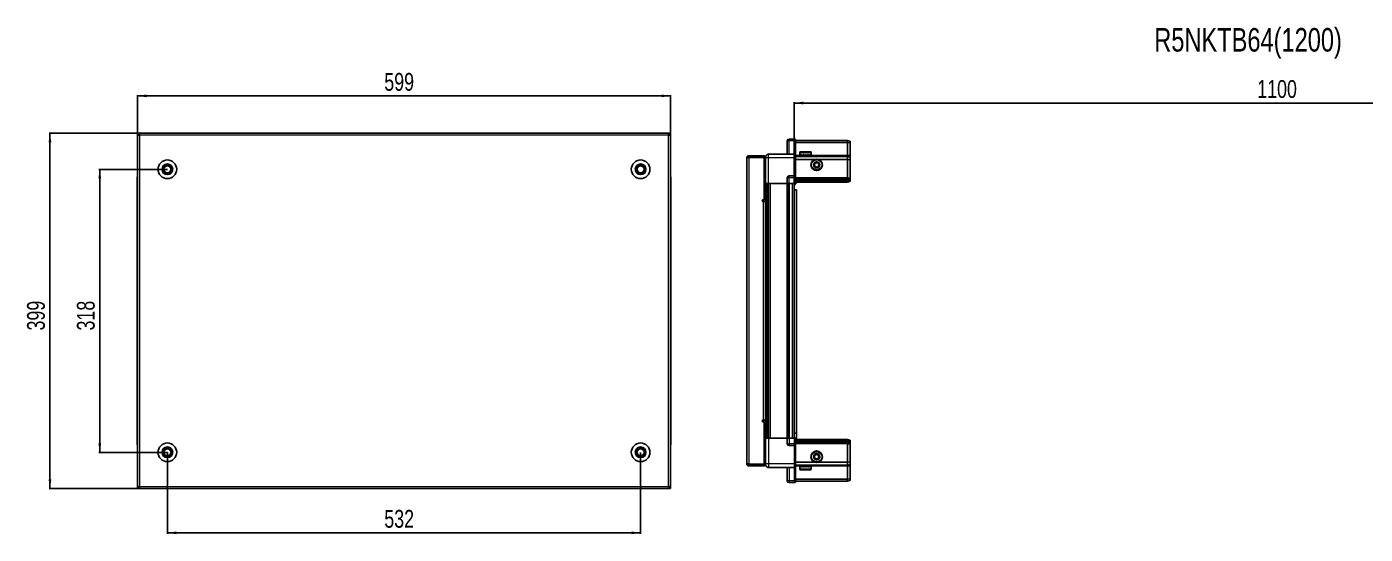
# Model space of a CAD drawing. Header units: millimetres. Extents: x 899 to 3689, y -16 to 1813.
# Drawn here: x 899 to 2404, y 1243 to 1813 of the extents above; entities that cross this region are included whole.
import ezdxf

# ---------------------------------------------------------------- set-up
doc = ezdxf.new("R2010")
doc.units = ezdxf.units.MM
doc.layers.add('FORMAT', color=7, linetype='Continuous')
doc.styles.add('SLDTEXTSTYLE0', font='TXT', dxfattribs={"width": 0.75})
doc.dimstyles.new('SLDDIMSTYLE0', dxfattribs={"dimtxt": 20, "dimasz": 10, "dimexe": 0, "dimexo": 0.0625, "dimgap": 5, "dimtad": 2, "dimdec": 1, "dimrnd": 1e-09, "dimzin": 12, "dimdsep": 46, "dimtxsty": 'SLDTEXTSTYLE0', "dimsah": 1, "dimcen": 0.09, "dimadec": 0, "dimazin": 3, "dimtfac": 1, "dimtofl": 0, "dimtmove": 0, "dimatfit": 3, "dimfxl": 0, "dimfrac": 2, "dimtolj": 1, "dimtzin": 12, "dimarcsym": 0})

# ---------------------------------------------------------------- blocks, each defined once
blk = doc.blocks.new('_D')
at = {"layer": 'FORMAT'}
for p, q in [((1024, 1693.4), (924.5, 1693.4)), ((925.5, 1294.4), (925.5, 1693.4)), ((1024, 1294.4), (924.5, 1294.4))]:
    blk.add_line(p, q, dxfattribs=at)
for points in [[(925.5, 1693.4), (923.9, 1683.4), (927, 1683.4)], [(925.5, 1294.4), (927, 1304.4), (923.9, 1304.4)]]:
    blk.add_solid(points, dxfattribs=at)
at = {"layer": 'FORMAT', "insert": (899.7, 1471.8), "char_height": 20, "attachment_point": 1, "rotation": 90, "style": 'SLDTEXTSTYLE0'}
blk.add_mtext('399', dxfattribs=at)
blk = doc.blocks.new('_D_1')
at = {"layer": 'FORMAT'}
for p, q in [((1024, 1693.4), (1024, 1736.4)), ((1623, 1735.4), (1024, 1735.4)), ((1623, 1693.4), (1623, 1736.4))]:
    blk.add_line(p, q, dxfattribs=at)
for points in [[(1024, 1735.4), (1034, 1733.9), (1034, 1737)], [(1623, 1735.4), (1613, 1737), (1613, 1733.9)]]:
    blk.add_solid(points, dxfattribs=at)
at = {"layer": 'FORMAT', "insert": (1301.3, 1761.2), "char_height": 20, "attachment_point": 1, "style": 'SLDTEXTSTYLE0'}
blk.add_mtext('599', dxfattribs=at)
blk = doc.blocks.new('_D_2')
at = {"layer": 'FORMAT'}
for p, q in [((1057.5, 1334.9), (1057.5, 1243.4)), ((1589.5, 1334.9), (1589.5, 1243.4)), ((1057.5, 1244.4), (1589.5, 1244.4))]:
    blk.add_line(p, q, dxfattribs=at)
for points in [[(1057.5, 1244.4), (1067.5, 1242.9), (1067.5, 1246)], [(1589.5, 1244.4), (1579.5, 1246), (1579.5, 1242.9)]]:
    blk.add_solid(points, dxfattribs=at)
at = {"layer": 'FORMAT', "insert": (1301.3, 1270.2), "char_height": 20, "attachment_point": 1, "style": 'SLDTEXTSTYLE0'}
blk.add_mtext('532', dxfattribs=at)
blk = doc.blocks.new('_D_3')
at = {"layer": 'FORMAT'}
for p, q in [((1057.5, 1652.9), (980.5, 1652.9)), ((981.5, 1652.9), (981.5, 1334.9)), ((1057.5, 1334.9), (980.5, 1334.9))]:
    blk.add_line(p, q, dxfattribs=at)
for points in [[(981.5, 1652.9), (979.9, 1642.9), (983, 1642.9)], [(981.5, 1334.9), (983, 1344.9), (979.9, 1344.9)]]:
    blk.add_solid(points, dxfattribs=at)
at = {"layer": 'FORMAT', "insert": (955.7, 1471.8), "char_height": 20, "attachment_point": 1, "rotation": 90, "style": 'SLDTEXTSTYLE0'}
blk.add_mtext('318', dxfattribs=at)
blk = doc.blocks.new('_D_4')
at = {"layer": 'FORMAT'}
for p, q in [((1762.2, 1636.9), (1762.2, 1728.4)), ((1762.2, 1727.4), (2862.2, 1727.4)), ((2862.2, 1636.9), (2862.2, 1728.4))]:
    blk.add_line(p, q, dxfattribs=at)
for points in [[(1762.2, 1727.4), (1772.2, 1725.9), (1772.2, 1729)], [(2862.2, 1727.4), (2852.2, 1729), (2852.2, 1725.9)]]:
    blk.add_solid(points, dxfattribs=at)
at = {"layer": 'FORMAT', "insert": (2282.6, 1753.2), "char_height": 20, "attachment_point": 1, "style": 'SLDTEXTSTYLE0'}
blk.add_mtext('1100', dxfattribs=at)

msp = doc.modelspace()

# ---------------------------------------------------------------- linework, layer by layer
at = {"color": 7, "linetype": 'Continuous', "lineweight": 25}
for p, q in [((1023.97, 1691.93), (1023.97, 1693.43)), ((1026.07, 1693.43), (1023.97, 1693.43)), ((1023.97, 1691.93), (1026.07, 1691.93)), ((1023.97, 1691.93), (1023.97, 1691.33)), ((1023.97, 1691.33), (1023.97, 1296.53)), ((1023.97, 1691.33), (1026.07, 1691.33)), ((1026.07, 1693.43), (1026.07, 1691.33)), ((1620.87, 1693.43), (1026.07, 1693.43)), ((1620.87, 1691.33), (1620.87, 1693.43)), ((1622.97, 1693.43), (1620.87, 1693.43)), ((1620.87, 1691.93), (1622.97, 1691.93)), ((1620.87, 1691.33), (1622.97, 1691.33)), ((1622.97, 1691.93), (1622.97, 1693.43)), ((1622.97, 1691.33), (1622.97, 1691.93)), ((1622.97, 1296.53), (1622.97, 1691.33)), ((1762.35, 1686.93), (1756.35, 1686.93)), ((1762.35, 1686.93), (1762.68, 1686.93)), ((1762.35, 1686.93), (1762.35, 1684.93)), ((1763.55, 1686.43), (1762.68, 1686.93)), ((1763.55, 1684.93), (1763.55, 1686.43)), ((1821.85, 1685.43), (1763.55, 1685.43)), ((1821.85, 1685.43), (1821.85, 1682.93)), ((1824.85, 1684.63), (1821.85, 1685.43)), ((1754.35, 1684.93), (1754.35, 1669.93)), ((1762.35, 1670.13), (1762.35, 1684.93)), ((1762.35, 1670.13), (1762.35, 1684.93)), ((1763.55, 1684.93), (1763.55, 1670.13)), ((1821.85, 1682.93), (1763.55, 1682.93)), ((1768.35, 1671.83), (1768.35, 1669.43)), ((1769.15, 1672.63), (1776.32, 1672.63)), ((1776.32, 1672.63), (1780.55, 1672.63)), ((1781.35, 1669.43), (1781.35, 1671.83)), ((1821.85, 1682.93), (1821.85, 1668.43)), ((1824.85, 1682.78), (1821.85, 1682.93)), ((1824.85, 1682.78), (1824.85, 1684.63)), ((1824.85, 1668.43), (1824.85, 1682.78)), ((1710.35, 1666.08), (1708.85, 1666.08)), ((1708.85, 1665.58), (1708.85, 1666.08)), ((1708.85, 1322.28), (1708.85, 1665.58)), ((1710.95, 1666.68), (1710.95, 1668.18)), ((1710.95, 1668.18), (1711.85, 1668.18)), ((1710.95, 1666.68), (1711.85, 1666.68)), ((1710.95, 1666.18), (1728.35, 1666.18)), ((1711.85, 1666.68), (1711.85, 1668.18)), ((1711.85, 1668.18), (1728.35, 1668.18)), ((1711.85, 1666.68), (1728.35, 1666.68)), ((1728.35, 1666.68), (1728.35, 1668.18)), ((1729.85, 1666.18), (1728.35, 1666.18)), ((1728.35, 1666.18), (1728.35, 1618.68)), ((1729.85, 1665.93), (1729.85, 1636.93)), ((1762.35, 1669.93), (1733.35, 1669.93)), ((1762.35, 1669.93), (1762.35, 1670.13)), ((1762.35, 1669.93), (1763.55, 1669.93)), ((1762.35, 1665.93), (1762.35, 1669.93)), ((1762.35, 1645.63), (1762.35, 1665.93)), ((1763.55, 1670.13), (1763.55, 1669.93)), ((1763.55, 1669.93), (1763.55, 1665.93)), ((1821.85, 1667.43), (1763.55, 1667.43)), ((1763.55, 1665.93), (1763.55, 1645.63)), ((1784.85, 1663.93), (1763.55, 1663.93)), ((1768.35, 1669.43), (1768.35, 1668.93)), ((1768.35, 1668.93), (1768.48, 1668.93)), ((1768.67, 1669.43), (1768.48, 1669.43)), ((1768.48, 1669.43), (1768.48, 1668.93)), ((1768.48, 1668.93), (1768.67, 1668.93)), ((1768.67, 1669.43), (1768.67, 1668.93)), ((1768.67, 1668.93), (1769.2, 1668.93)), ((1769.6, 1669.43), (1769.2, 1669.43)), ((1769.2, 1669.43), (1769.2, 1668.93)), ((1769.2, 1668.93), (1769.6, 1668.93)), ((1769.6, 1669.43), (1769.6, 1668.93)), ((1769.6, 1668.93), (1770.47, 1668.93)), ((1770.45, 1668.93), (1770.45, 1668.83)), ((1770.45, 1668.83), (1779.25, 1668.83)), ((1771.04, 1669.43), (1770.47, 1669.43)), ((1770.47, 1669.43), (1770.47, 1668.93)), ((1770.47, 1668.93), (1771.04, 1668.93)), ((1770.85, 1668.43), (1771.54, 1667.95)), ((1770.85, 1668.43), (1775.88, 1668.43)), ((1771.54, 1667.95), (1770.85, 1667.47)), ((1770.85, 1667.47), (1770.85, 1667.43)), ((1770.85, 1667.47), (1775.88, 1667.47)), ((1771.04, 1669.43), (1771.04, 1668.93)), ((1771.04, 1668.93), (1772.17, 1668.93)), ((1771.54, 1667.95), (1775.7, 1667.95)), ((1772.86, 1669.43), (1772.17, 1669.43)), ((1772.17, 1669.43), (1772.17, 1668.93)), ((1772.17, 1668.93), (1772.86, 1668.93)), ((1772.86, 1669.43), (1772.86, 1668.93)), ((1772.86, 1668.93), (1774.13, 1668.93)), ((1774.87, 1669.43), (1774.13, 1669.43)), ((1774.13, 1669.43), (1774.13, 1668.93)), ((1774.13, 1668.93), (1774.36, 1668.93)), ((1774.36, 1669.43), (1774.36, 1668.93)), ((1774.86, 1669.43), (1774.86, 1668.93)), ((1774.86, 1668.93), (1774.87, 1668.93)), ((1774.87, 1669.43), (1774.87, 1668.93)), ((1774.87, 1668.93), (1776.16, 1668.93)), ((1775.7, 1667.95), (1778.16, 1667.95)), ((1775.88, 1668.43), (1778.85, 1668.43)), ((1775.88, 1667.47), (1778.85, 1667.47)), ((1776.88, 1669.43), (1776.16, 1669.43)), ((1776.16, 1669.43), (1776.16, 1668.93)), ((1776.22, 1669.43), (1776.22, 1668.93)), ((1776.22, 1668.93), (1776.88, 1668.93)), ((1776.88, 1669.43), (1776.88, 1668.93)), ((1776.88, 1668.93), (1778.07, 1668.93)), ((1778.69, 1669.43), (1778.07, 1669.43)), ((1778.07, 1669.43), (1778.07, 1668.93)), ((1778.07, 1668.93), (1778.69, 1668.93)), ((1778.16, 1667.95), (1778.85, 1668.43)), ((1778.85, 1667.47), (1778.16, 1667.95)), ((1778.69, 1669.43), (1778.69, 1668.93)), ((1778.69, 1668.93), (1779.65, 1668.93)), ((1778.85, 1667.43), (1778.85, 1667.47)), ((1779.25, 1668.83), (1779.25, 1668.93)), ((1780.12, 1669.43), (1779.65, 1669.43)), ((1779.65, 1669.43), (1779.65, 1668.93)), ((1779.65, 1668.93), (1780.12, 1668.93)), ((1780.12, 1669.43), (1780.12, 1668.93)), ((1780.12, 1668.93), (1780.77, 1668.93)), ((1781.04, 1669.43), (1780.77, 1669.43)), ((1780.77, 1669.43), (1780.77, 1668.93)), ((1780.77, 1668.93), (1781.04, 1668.93)), ((1781.04, 1669.43), (1781.04, 1668.93)), ((1781.04, 1668.93), (1781.31, 1668.93)), ((1781.35, 1669.43), (1781.31, 1669.43)), ((1781.31, 1669.43), (1781.31, 1668.93)), ((1781.31, 1668.93), (1781.35, 1668.93)), ((1781.35, 1669.43), (1781.35, 1668.93)), ((1821.85, 1663.93), (1789.85, 1663.93)), ((1821.85, 1668.43), (1821.85, 1667.43)), ((1821.85, 1667.43), (1821.85, 1663.93)), ((1824.85, 1666.63), (1821.85, 1667.43)), ((1821.85, 1663.93), (1821.85, 1643.43)), ((1821.85, 1663.93), (1824.85, 1663.6)), ((1824.85, 1666.63), (1824.85, 1668.43)), ((1824.85, 1663.6), (1824.85, 1666.63)), ((1824.85, 1643.43), (1824.85, 1663.6)), ((1023.47, 1643.43), (1023.47, 1636.93)), ((1023.47, 1636.93), (1023.47, 1643.43)), ((1622.97, 1644.76), (1622.97, 1644.76)), ((1623.47, 1643.43), (1623.47, 1636.93)), ((1623.47, 1636.93), (1623.47, 1643.43)), ((1754.35, 1643.43), (1754.35, 1636.93)), ((1762.35, 1645.43), (1756.35, 1645.43)), ((1762.35, 1645.43), (1762.35, 1645.63)), ((1762.35, 1645.43), (1762.35, 1643.43)), ((1762.35, 1645.43), (1763.55, 1645.43)), ((1762.35, 1636.93), (1762.35, 1643.43)), ((1762.35, 1636.93), (1762.35, 1643.43)), ((1762.68, 1636.93), (1762.68, 1643.43)), ((1763.55, 1645.63), (1763.55, 1645.43)), ((1763.55, 1644.76), (1763.55, 1645.43)), ((1763.55, 1644.76), (1763.55, 1636.93)), ((1821.85, 1642.43), (1763.55, 1642.43)), ((1821.85, 1641.43), (1763.55, 1641.43)), ((1821.85, 1643.43), (1821.85, 1642.43)), ((1821.85, 1642.43), (1821.85, 1641.43)), ((1821.85, 1642.43), (1824.85, 1641.63)), ((1821.85, 1641.43), (1821.85, 1639.93)), ((1821.85, 1641.43), (1824.85, 1640.89)), ((1821.85, 1639.93), (1824.85, 1640.39)), ((1824.85, 1641.63), (1824.85, 1643.43)), ((1824.85, 1640.89), (1824.85, 1641.63)), ((1824.85, 1640.39), (1824.85, 1640.89)), ((1824.85, 1639.24), (1824.85, 1640.39)), ((1023.47, 1636.93), (1023.47, 1636.93)), ((1023.97, 1636.93), (1023.47, 1636.93)), ((1023.62, 1636.93), (1023.62, 1350.93)), ((1622.97, 1636.93), (1623.47, 1636.93)), ((1623.32, 1350.93), (1623.32, 1636.93)), ((1623.47, 1636.93), (1623.47, 1636.93)), ((1623.47, 1636.93), (1623.47, 1636.93)), ((1728.35, 1639.68), (1729.85, 1639.68)), ((1729.85, 1636.93), (1728.35, 1636.93)), ((1730.5, 1350.93), (1730.5, 1636.93)), ((1732.29, 1636.93), (1732.29, 1350.93)), ((1732.33, 1636.93), (1732.33, 1350.93)), ((1754.35, 1636.93), (1733.35, 1636.93)), ((1754.35, 1636.93), (1756.35, 1636.93)), ((1755, 1350.93), (1755, 1636.93)), ((1762.35, 1636.93), (1756.35, 1636.93)), ((1762.2, 1350.93), (1762.2, 1636.93)), ((1762.2, 1629.93), (1764.7, 1629.93)), ((1762.35, 1636.93), (1762.68, 1636.93)), ((1762.35, 1636.93), (1762.35, 1636.93)), ((1763.55, 1636.93), (1762.68, 1636.93)), ((1762.68, 1636.93), (1762.68, 1636.93)), ((1821.85, 1639.93), (1763.55, 1639.93)), ((1821.85, 1638.43), (1763.55, 1638.43)), ((1764.7, 1629.93), (1764.7, 1356.43)), ((1821.85, 1639.93), (1821.85, 1638.43)), ((1821.85, 1638.43), (1824.85, 1639.24)), ((1728.35, 1618.68), (1727, 1618.68)), ((1727, 1616.68), (1727.75, 1616.68)), ((1727.75, 1616.68), (1729.85, 1616.68)), ((1729.85, 1616.68), (1729.85, 1371.18)), ((1727.75, 1371.18), (1727, 1371.18)), ((1729.85, 1371.18), (1727.75, 1371.18)), ((1727, 1369.18), (1728.35, 1369.18)), ((1728.35, 1369.18), (1728.35, 1321.68)), ((1764.7, 1356.43), (1762.2, 1356.43)), ((1764.7, 1356.43), (1764.7, 1349.43)), ((1023.47, 1350.93), (1023.47, 1350.93)), ((1023.47, 1344.43), (1023.47, 1350.93)), ((1023.47, 1350.93), (1023.47, 1350.93)), ((1023.47, 1350.93), (1023.47, 1344.43)), ((1023.97, 1350.93), (1023.47, 1350.93)), ((1023.97, 1343.11), (1023.97, 1343.11)), ((1622.97, 1350.93), (1623.47, 1350.93)), ((1623.47, 1350.93), (1623.47, 1350.93)), ((1623.47, 1344.43), (1623.47, 1350.93)), ((1623.47, 1350.93), (1623.47, 1344.43)), ((1729.85, 1350.93), (1728.35, 1350.93)), ((1729.85, 1348.18), (1728.35, 1348.18)), ((1729.85, 1321.93), (1729.85, 1350.93)), ((1754.35, 1350.93), (1733.35, 1350.93)), ((1754.35, 1344.43), (1754.35, 1350.93)), ((1754.35, 1350.93), (1756.35, 1350.93)), ((1762.35, 1350.93), (1756.35, 1350.93)), ((1762.35, 1342.43), (1756.35, 1342.43)), ((1762.35, 1344.43), (1762.35, 1350.93)), ((1762.35, 1350.93), (1762.68, 1350.93)), ((1762.35, 1344.43), (1762.35, 1342.43)), ((1762.35, 1344.43), (1762.35, 1342.43)), ((1762.35, 1342.43), (1763.55, 1342.43)), ((1762.35, 1342.23), (1762.35, 1342.43)), ((1762.35, 1321.93), (1762.35, 1342.23)), ((1762.68, 1344.43), (1762.68, 1350.93)), ((1762.68, 1350.93), (1763.55, 1350.93)), ((1763.55, 1350.93), (1763.55, 1343.11)), ((1821.85, 1349.43), (1763.55, 1349.43)), ((1821.85, 1347.93), (1763.55, 1347.93)), ((1821.85, 1346.43), (1763.55, 1346.43)), ((1821.85, 1345.43), (1763.55, 1345.43)), ((1763.55, 1342.43), (1763.55, 1343.11)), ((1763.55, 1342.43), (1763.55, 1342.23)), ((1763.55, 1342.23), (1763.55, 1321.93)), ((1821.85, 1347.93), (1821.85, 1349.43)), ((1821.85, 1349.43), (1824.85, 1348.63)), ((1821.85, 1346.43), (1821.85, 1347.93)), ((1821.85, 1347.93), (1824.85, 1347.48)), ((1821.85, 1346.43), (1824.85, 1346.98)), ((1821.85, 1345.43), (1821.85, 1346.43)), ((1821.85, 1345.43), (1824.85, 1346.24)), ((1821.85, 1344.43), (1821.85, 1345.43)), ((1821.85, 1323.93), (1821.85, 1344.43)), ((1824.85, 1348.63), (1824.85, 1347.48)), ((1824.85, 1347.48), (1824.85, 1346.98)), ((1824.85, 1346.98), (1824.85, 1346.24)), ((1824.85, 1346.24), (1824.85, 1344.43)), ((1824.85, 1344.43), (1824.85, 1324.27)), ((1821.85, 1323.93), (1824.85, 1324.27)), ((1824.85, 1324.27), (1824.85, 1321.24)), ((1708.85, 1321.78), (1708.85, 1322.28)), ((1710.35, 1321.78), (1708.85, 1321.78)), ((1728.35, 1321.68), (1710.95, 1321.68)), ((1710.95, 1321.18), (1710.95, 1319.68)), ((1710.95, 1321.18), (1711.85, 1321.18)), ((1710.95, 1319.68), (1711.85, 1319.68)), ((1728.35, 1321.18), (1711.85, 1321.18)), ((1711.85, 1321.18), (1711.85, 1319.68)), ((1728.35, 1319.68), (1711.85, 1319.68)), ((1728.35, 1321.68), (1729.85, 1321.68)), ((1728.35, 1321.18), (1728.35, 1319.68)), ((1762.35, 1317.93), (1733.35, 1317.93)), ((1754.35, 1302.93), (1754.35, 1317.93)), ((1762.35, 1317.93), (1762.35, 1321.93)), ((1762.35, 1317.93), (1763.55, 1317.93)), ((1762.35, 1317.73), (1762.35, 1317.93)), ((1762.35, 1302.93), (1762.35, 1317.73)), ((1784.85, 1323.93), (1763.55, 1323.93)), ((1763.55, 1321.93), (1763.55, 1317.93)), ((1821.85, 1320.43), (1763.55, 1320.43)), ((1763.55, 1317.93), (1763.55, 1317.73)), ((1763.55, 1317.73), (1763.55, 1302.93)), ((1768.35, 1318.93), (1768.35, 1316.03)), ((1768.44, 1318.93), (1768.35, 1318.93)), ((1768.44, 1318.43), (1768.44, 1318.93)), ((1768.61, 1318.93), (1768.44, 1318.93)), ((1768.44, 1318.43), (1768.61, 1318.43)), ((1768.61, 1318.43), (1768.61, 1318.93)), ((1769.1, 1318.93), (1768.61, 1318.93)), ((1769.1, 1318.43), (1769.1, 1318.93)), ((1769.48, 1318.93), (1769.1, 1318.93)), ((1769.1, 1318.43), (1769.48, 1318.43)), ((1769.3, 1315.23), (1769.15, 1315.23)), ((1780.55, 1315.23), (1769.3, 1315.23)), ((1769.48, 1318.43), (1769.48, 1318.93)), ((1770.32, 1318.93), (1769.48, 1318.93)), ((1770.32, 1318.43), (1770.32, 1318.93)), ((1770.88, 1318.93), (1770.32, 1318.93)), ((1770.32, 1318.43), (1770.88, 1318.43)), ((1770.45, 1319.03), (1770.45, 1318.93)), ((1775.85, 1319.03), (1770.45, 1319.03)), ((1770.85, 1320.43), (1770.85, 1320.4)), ((1770.85, 1320.4), (1771.54, 1319.92)), ((1770.95, 1320.4), (1770.85, 1320.4)), ((1771.54, 1319.92), (1770.85, 1319.43)), ((1770.95, 1319.43), (1770.85, 1319.43)), ((1770.88, 1318.43), (1770.88, 1318.93)), ((1771.98, 1318.93), (1770.88, 1318.93)), ((1778.85, 1320.4), (1770.95, 1320.4)), ((1778.85, 1319.43), (1770.95, 1319.43)), ((1771.62, 1319.92), (1771.54, 1319.92)), ((1778.16, 1319.92), (1771.62, 1319.92)), ((1771.98, 1318.43), (1771.98, 1318.93)), ((1772.66, 1318.93), (1771.98, 1318.93)), ((1771.98, 1318.43), (1772.66, 1318.43)), ((1772.66, 1318.43), (1772.66, 1318.93)), ((1773.93, 1318.93), (1772.66, 1318.93)), ((1773.93, 1318.43), (1773.93, 1318.93)), ((1774.22, 1318.93), (1773.93, 1318.93)), ((1773.93, 1318.43), (1774.66, 1318.43)), ((1774.22, 1318.43), (1774.22, 1318.93)), ((1774.66, 1318.43), (1774.66, 1318.93)), ((1775.96, 1318.93), (1774.66, 1318.93)), ((1779.25, 1319.03), (1775.85, 1319.03)), ((1775.96, 1318.43), (1775.96, 1318.93)), ((1775.96, 1318.43), (1776.68, 1318.43)), ((1776.09, 1318.43), (1776.09, 1318.93)), ((1776.68, 1318.93), (1776.09, 1318.93)), ((1776.68, 1318.43), (1776.68, 1318.93)), ((1777.88, 1318.93), (1776.68, 1318.93)), ((1777.88, 1318.43), (1777.88, 1318.93)), ((1778.52, 1318.93), (1777.88, 1318.93)), ((1777.88, 1318.43), (1778.52, 1318.43)), ((1778.16, 1319.92), (1778.85, 1320.4)), ((1778.85, 1319.43), (1778.16, 1319.92)), ((1778.52, 1318.43), (1778.52, 1318.93)), ((1779.51, 1318.93), (1778.52, 1318.93)), ((1778.85, 1320.4), (1778.85, 1320.43)), ((1779.25, 1318.93), (1779.25, 1319.03)), ((1779.51, 1318.43), (1779.51, 1318.93)), ((1780, 1318.93), (1779.51, 1318.93)), ((1779.51, 1318.43), (1780, 1318.43)), ((1780, 1318.43), (1780, 1318.93)), ((1780.68, 1318.93), (1780, 1318.93)), ((1780.68, 1318.43), (1780.68, 1318.93)), ((1780.97, 1318.93), (1780.68, 1318.93)), ((1780.68, 1318.43), (1780.97, 1318.43)), ((1780.97, 1318.43), (1780.97, 1318.93)), ((1781.28, 1318.93), (1780.97, 1318.93)), ((1781.28, 1318.43), (1781.28, 1318.93)), ((1781.35, 1318.93), (1781.28, 1318.93)), ((1781.28, 1318.43), (1781.35, 1318.43)), ((1781.35, 1316.03), (1781.35, 1318.93)), ((1781.35, 1318.43), (1781.35, 1318.93)), ((1781.35, 1318.93), (1781.35, 1318.93)), ((1821.85, 1323.93), (1789.85, 1323.93)), ((1821.85, 1320.43), (1821.85, 1323.93)), ((1824.85, 1321.24), (1821.85, 1320.43)), ((1821.85, 1319.43), (1821.85, 1320.43)), ((1821.85, 1304.93), (1821.85, 1319.43)), ((1824.85, 1321.24), (1824.85, 1319.43)), ((1824.85, 1319.43), (1824.85, 1305.09)), ((1026.07, 1296.53), (1023.97, 1296.53)), ((1023.97, 1296.53), (1023.97, 1295.93)), ((1023.97, 1295.93), (1023.97, 1294.43)), ((1026.07, 1295.93), (1023.97, 1295.93)), ((1023.97, 1294.43), (1026.07, 1294.43)), ((1026.07, 1296.53), (1026.07, 1294.43)), ((1026.07, 1294.43), (1620.87, 1294.43)), ((1622.97, 1296.53), (1620.87, 1296.53)), ((1620.87, 1294.43), (1620.87, 1296.53)), ((1622.97, 1295.93), (1620.87, 1295.93)), ((1620.87, 1294.43), (1622.97, 1294.43)), ((1622.97, 1295.93), (1622.97, 1296.53)), ((1622.97, 1295.93), (1622.97, 1294.43)), ((1762.35, 1300.93), (1756.35, 1300.93)), ((1762.35, 1302.93), (1762.35, 1300.93)), ((1762.35, 1300.93), (1762.68, 1300.93)), ((1762.35, 1300.93), (1762.35, 1300.93)), ((1762.35, 1300.93), (1762.68, 1300.93)), ((1762.68, 1300.93), (1763.55, 1301.43)), ((1762.68, 1300.93), (1763.55, 1301.43)), ((1821.85, 1304.93), (1763.55, 1304.93)), ((1763.55, 1301.43), (1763.55, 1302.93)), ((1821.85, 1302.43), (1763.55, 1302.43)), ((1824.85, 1305.09), (1821.85, 1304.93)), ((1821.85, 1302.43), (1821.85, 1304.93)), ((1824.85, 1303.24), (1821.85, 1302.43)), ((1824.85, 1305.09), (1824.85, 1303.24))]:
    msp.add_line(p, q, dxfattribs=at)
at = {"color": 8, "linetype": 'Continuous', "lineweight": 18}
for p, q in [((1026.07, 1691.33), (1026.07, 1296.53)), ((1620.87, 1691.33), (1026.07, 1691.33)), ((1620.87, 1296.53), (1620.87, 1691.33)), ((1756.35, 1684.93), (1756.35, 1686.93)), ((1756.35, 1684.93), (1754.35, 1684.93)), ((1756.35, 1669.93), (1756.35, 1684.93)), ((1762.35, 1684.93), (1756.35, 1684.93)), ((1762.35, 1684.93), (1763.55, 1684.93)), ((1768.35, 1671.83), (1776.52, 1671.83)), ((1776.52, 1671.83), (1781.35, 1671.83)), ((1710.95, 1666.18), (1710.95, 1321.68)), ((1733.35, 1636.93), (1733.35, 1665.93)), ((1762.35, 1665.93), (1733.35, 1665.93)), ((1762.35, 1670.13), (1763.55, 1670.13)), ((1762.35, 1665.93), (1763.55, 1665.93)), ((1770.85, 1668.43), (1763.55, 1668.43)), ((1821.85, 1668.43), (1778.85, 1668.43)), ((1824.85, 1668.43), (1821.85, 1668.43)), ((1023.97, 1643.43), (1023.47, 1643.43)), ((1622.97, 1643.43), (1623.47, 1643.43)), ((1754.35, 1643.43), (1756.35, 1643.43)), ((1756.35, 1643.43), (1756.35, 1645.43)), ((1756.35, 1636.93), (1756.35, 1643.43)), ((1762.35, 1643.43), (1756.35, 1643.43)), ((1762.35, 1645.63), (1763.55, 1645.63)), ((1762.35, 1643.43), (1762.68, 1643.43)), ((1821.85, 1643.43), (1763.55, 1643.43)), ((1821.85, 1643.43), (1824.85, 1643.43)), ((1729.85, 1616.68), (1729.85, 1636.93)), ((1731.08, 1636.93), (1731.08, 1350.93)), ((1733.53, 1350.93), (1733.53, 1636.93)), ((1734.95, 1636.93), (1734.95, 1350.93)), ((1754.35, 1350.93), (1754.35, 1636.93)), ((1757, 1350.93), (1757, 1636.93)), ((1760.2, 1350.93), (1760.2, 1636.93)), ((1762.35, 1636.93), (1762.68, 1636.93)), ((1727.75, 1371.18), (1727.75, 1616.68)), ((1729.85, 1350.93), (1729.85, 1371.18)), ((1023.97, 1344.43), (1023.47, 1344.43)), ((1622.97, 1344.43), (1623.47, 1344.43)), ((1733.35, 1350.93), (1733.35, 1321.93)), ((1754.35, 1344.43), (1756.35, 1344.43)), ((1756.35, 1350.93), (1756.35, 1344.43)), ((1756.35, 1344.43), (1756.35, 1342.43)), ((1762.35, 1344.43), (1756.35, 1344.43)), ((1762.35, 1344.43), (1762.68, 1344.43)), ((1763.55, 1342.23), (1762.35, 1342.23)), ((1821.85, 1344.43), (1763.55, 1344.43)), ((1821.85, 1344.43), (1824.85, 1344.43)), ((1762.35, 1321.93), (1733.35, 1321.93)), ((1756.35, 1317.93), (1756.35, 1302.93)), ((1762.35, 1321.93), (1763.55, 1321.93)), ((1763.55, 1317.73), (1762.35, 1317.73)), ((1770.85, 1319.43), (1763.55, 1319.43)), ((1768.52, 1316.03), (1768.35, 1316.03)), ((1781.35, 1316.03), (1768.52, 1316.03)), ((1821.85, 1319.43), (1778.85, 1319.43)), ((1824.85, 1319.43), (1821.85, 1319.43)), ((1026.07, 1296.53), (1620.87, 1296.53)), ((1756.35, 1302.93), (1754.35, 1302.93)), ((1756.35, 1302.93), (1756.35, 1300.93)), ((1762.35, 1302.93), (1756.35, 1302.93)), ((1762.35, 1302.93), (1763.55, 1302.93))]:
    msp.add_line(p, q, dxfattribs=at)
at = {"color": 7, "linetype": 'Continuous', "lineweight": 25}
for centre, radius in [((1057.47, 1652.93), 10.5), ((1057.47, 1652.93), 6), ((1057.47, 1652.93), 3.9), ((1589.47, 1652.93), 10.5), ((1589.47, 1652.93), 6), ((1589.47, 1652.93), 3.9), ((1787.35, 1657.93), 6.5), ((1787.35, 1657.93), 3.46), ((1057.47, 1334.93), 10.5), ((1057.47, 1334.93), 6), ((1589.47, 1334.93), 10.5), ((1589.47, 1334.93), 6), ((1057.47, 1334.93), 3.9), ((1589.47, 1334.93), 3.9), ((1787.35, 1329.93), 6.5), ((1787.35, 1329.93), 3.46)]:
    msp.add_circle(centre, radius, dxfattribs=at)
at = {"color": 8, "linetype": 'Continuous', "lineweight": 18}
for centre in [(1787.35, 1657.93), (1787.35, 1329.93)]:
    msp.add_circle(centre, 5.7, dxfattribs=at)
at = {"color": 7, "linetype": 'Continuous', "lineweight": 25}
for centre, radius, start, end in [((1756.35, 1684.93), 2, 90, 180), ((1769.15, 1671.83), 0.8, 90, 180), ((1780.55, 1671.83), 0.8, 0, 90), ((1057.47, 1652.93), 4.62, 120, 180), ((1057.47, 1652.93), 4.62, 60, 120), ((1057.47, 1652.93), 4.62, 360, 60), ((1589.47, 1652.93), 4.62, 120, 180), ((1589.47, 1652.93), 4.62, 60, 120), ((1589.47, 1652.93), 4.62, 0, 60), ((1710.85, 1665.68), 0.5, 90, 117.7907), ((1728.25, 1666.08), 0.6, 9.59407, 90), ((1728.25, 1666.08), 2.1, 32.2369, 87.2706), ((1770.45, 1668.43), 0.4, 0, 90), ((1779.25, 1668.43), 0.4, 90, 180), ((1787.35, 1657.93), 2.5, 161.00659, 221.00659), ((1787.35, 1657.93), 2.5, 101.00659, 161.00659), ((1787.35, 1657.93), 2.5, 221.00659, 281.00659), ((1787.35, 1657.93), 2.5, 41.00659, 101.00659), ((1787.35, 1657.93), 2.5, 281.00659, 341.00659), ((1787.35, 1657.93), 2.5, 341.00659, 41.00659), ((1025.47, 1643.43), 2, 138.57492, 180), ((1025.47, 1643.43), 2, 138.59038, 180), ((1057.47, 1652.93), 4.62, 180, 240), ((1057.47, 1652.93), 4.62, 240, 300), ((1057.47, 1652.93), 4.62, 300, 360), ((1589.47, 1652.93), 4.62, 180, 240), ((1589.47, 1652.93), 4.62, 240, 300), ((1589.47, 1652.93), 4.62, 300, 0), ((1621.47, 1643.43), 2, 33.94202, 41.40962), ((1621.47, 1643.43), 2, 0, 41.40962), ((1621.47, 1643.43), 2, 360, 18.58003), ((1756.35, 1643.43), 2, 90, 180), ((1759.7, 1639.58), 5, 300, 346.70293), ((1727, 1617.68), 1, 90, 270), ((1727, 1370.18), 1, 90, 270), ((1025.47, 1344.43), 2, 180, 221.39416), ((1057.47, 1334.93), 4.62, 60, 120), ((1589.47, 1334.93), 4.62, 60, 120), ((1621.47, 1344.43), 2, 318.57492, 360), ((1621.47, 1344.43), 2, 318.59038, 0), ((1756.35, 1344.43), 2, 180, 270), ((1057.47, 1334.93), 4.62, 120, 180), ((1057.47, 1334.93), 4.62, 180, 240), ((1057.47, 1334.93), 4.62, 240, 300), ((1057.47, 1334.93), 4.62, 360, 60), ((1057.47, 1334.93), 4.62, 300, 360), ((1589.47, 1334.93), 4.62, 120, 180), ((1589.47, 1334.93), 4.62, 180, 240), ((1589.47, 1334.93), 4.62, 240, 300), ((1589.47, 1334.93), 4.62, 360, 60), ((1589.47, 1334.93), 4.62, 300, 360), ((1787.35, 1329.93), 2.5, 127.98423, 187.98423), ((1787.35, 1329.93), 2.5, 187.98423, 247.98423), ((1787.35, 1329.93), 2.5, 67.98423, 127.98423), ((1787.35, 1329.93), 2.5, 247.98423, 307.98423), ((1787.35, 1329.93), 2.5, 7.98423, 67.98423), ((1787.35, 1329.93), 2.5, 307.98423, 7.98423), ((1710.85, 1322.18), 0.5, 243.58436, 270), ((1728.25, 1321.78), 0.6, 270, 350.40593), ((1728.25, 1321.78), 2.1, 272.7294, 327.8305), ((1769.15, 1316.03), 0.8, 180, 270), ((1770.45, 1319.43), 0.4, 270, 360), ((1779.25, 1319.43), 0.4, 180, 270), ((1780.55, 1316.03), 0.8, 270, 360), ((1756.35, 1302.93), 2, 180, 270)]:
    msp.add_arc(centre, radius, start, end, dxfattribs=at)
for centre, start_param, end_param in [((1766.15, 1643.43), 2.4188584, 3.1415927), ((1766.15, 1344.43), 3.1415927, 3.8643269)]:
    msp.add_ellipse(centre, major_axis=(3.46, 0), ratio=0.5773503, start_param=start_param, end_param=end_param, dxfattribs=at)
for points, knots in [([(1052.85, 1652.93), (1053.18, 1653.51), (1053.75, 1654.49), (1054.57, 1655.91), (1054.98, 1656.62), (1055.16, 1656.93)], [0, 0, 0, 0, 0.4391308, 0.7513783, 1, 1, 1, 1]), ([(1055.16, 1656.93), (1055.36, 1656.93), (1056.07, 1656.93), (1057.37, 1656.93), (1058.76, 1656.93), (1059.51, 1656.93), (1059.78, 1656.93)], [0, 0, 0, 0, 0.1393293, 0.4852696, 0.8163565, 1, 1, 1, 1]), ([(1059.78, 1656.93), (1060.11, 1656.36), (1060.68, 1655.38), (1061.5, 1653.96), (1061.91, 1653.25), (1062.09, 1652.93)], [0, 0, 0, 0, 0.4391308, 0.7513783, 1, 1, 1, 1]), ([(1584.85, 1652.93), (1585.18, 1653.51), (1585.75, 1654.49), (1586.57, 1655.91), (1586.98, 1656.62), (1587.16, 1656.93)], [0, 0, 0, 0, 0.4391308, 0.7513783, 1, 1, 1, 1]), ([(1587.16, 1656.93), (1587.36, 1656.93), (1588.07, 1656.93), (1589.37, 1656.93), (1590.76, 1656.93), (1591.51, 1656.93), (1591.78, 1656.93)], [0, 0, 0, 0, 0.1393293, 0.4852696, 0.8163565, 1, 1, 1, 1]), ([(1591.78, 1656.93), (1592.11, 1656.36), (1592.68, 1655.38), (1593.5, 1653.96), (1593.91, 1653.25), (1594.09, 1652.93)], [0, 0, 0, 0, 0.4391308, 0.7513783, 1, 1, 1, 1]), ([(1710.95, 1668.18), (1710.69, 1668.16), (1710.2, 1668.11), (1709.56, 1667.71), (1709.09, 1667.15), (1708.87, 1666.57), (1708.86, 1666.21), (1708.85, 1666.08)], [0, 0, 0, 0, 0.2302553, 0.4485219, 0.6667858, 0.8850496, 1, 1, 1, 1]), ([(1708.85, 1665.58), (1708.87, 1665.63), (1708.93, 1665.72), (1709.32, 1665.85), (1709.88, 1665.98), (1710.46, 1666.09), (1710.82, 1666.16), (1710.95, 1666.18)], [0, 0, 0, 0, 0.2302553, 0.4485219, 0.6667858, 0.8850496, 1, 1, 1, 1]), ([(1733.35, 1669.93), (1732.91, 1669.89), (1732.23, 1669.82), (1731.42, 1669.38), (1730.86, 1668.93), (1730.4, 1668.37), (1729.97, 1667.55), (1729.89, 1666.87), (1729.85, 1666.43)], [0, 0, 0, 0, 0.2394568, 0.3683607, 0.5, 0.6316393, 0.7605432, 1, 1, 1, 1]), ([(1729.85, 1666.43), (1729.85, 1666.43), (1729.85, 1666.41), (1729.85, 1666.3), (1729.85, 1666.13), (1729.85, 1666), (1729.85, 1665.93)], [0, 0, 0, 0, 0.2493943, 0.5003335, 0.7501667, 1, 1, 1, 1]), ([(1784.51, 1657.38), (1784.68, 1657.87), (1785, 1658.78), (1785.31, 1659.69), (1785.45, 1660.11)], [0, 0, 0, 0, 0.5346859, 1, 1, 1, 1]), ([(1786.41, 1655.2), (1786.18, 1655.46), (1785.64, 1656.09), (1784.99, 1656.84), (1784.6, 1657.29), (1784.51, 1657.38)], [0, 0, 0, 0, 0.3629006, 0.8668753, 1, 1, 1, 1]), ([(1785.45, 1660.11), (1785.96, 1660.21), (1786.91, 1660.4), (1787.85, 1660.58), (1788.29, 1660.66)], [0, 0, 0, 0, 0.53468586, 1, 1, 1, 1]), ([(1789.24, 1655.76), (1788.74, 1655.66), (1787.79, 1655.47), (1786.85, 1655.29), (1786.41, 1655.2)], [0, 0, 0, 0, 0.5346859, 1, 1, 1, 1]), ([(1788.29, 1660.66), (1788.37, 1660.57), (1788.76, 1660.12), (1789.42, 1659.37), (1789.96, 1658.75), (1790.18, 1658.49)], [0, 0, 0, 0, 0.1331247, 0.6370994, 1, 1, 1, 1]), ([(1790.18, 1658.49), (1790.01, 1658), (1789.7, 1657.09), (1789.39, 1656.18), (1789.24, 1655.76)], [0, 0, 0, 0, 0.5346859, 1, 1, 1, 1]), ([(1055.16, 1648.93), (1054.83, 1649.51), (1054.26, 1650.49), (1053.44, 1651.91), (1053.03, 1652.62), (1052.85, 1652.93)], [0, 0, 0, 0, 0.4391308, 0.7513783, 1, 1, 1, 1]), ([(1059.78, 1648.93), (1059.51, 1648.93), (1058.76, 1648.93), (1057.37, 1648.93), (1056.07, 1648.93), (1055.36, 1648.93), (1055.16, 1648.93)], [0, 0, 0, 0, 0.1836435, 0.5147304, 0.8606707, 1, 1, 1, 1]), ([(1062.09, 1652.93), (1061.76, 1652.36), (1061.19, 1651.38), (1060.37, 1649.96), (1059.96, 1649.25), (1059.78, 1648.93)], [0, 0, 0, 0, 0.4391308, 0.7513783, 1, 1, 1, 1]), ([(1587.16, 1648.93), (1586.83, 1649.51), (1586.26, 1650.49), (1585.44, 1651.91), (1585.03, 1652.62), (1584.85, 1652.93)], [0, 0, 0, 0, 0.4391308, 0.7513783, 1, 1, 1, 1]), ([(1591.78, 1648.93), (1591.51, 1648.93), (1590.76, 1648.93), (1589.37, 1648.93), (1588.07, 1648.93), (1587.36, 1648.93), (1587.16, 1648.93)], [0, 0, 0, 0, 0.1836435, 0.5147304, 0.8606707, 1, 1, 1, 1]), ([(1594.09, 1652.93), (1593.76, 1652.36), (1593.19, 1651.38), (1592.37, 1649.96), (1591.96, 1649.25), (1591.78, 1648.93)], [0, 0, 0, 0, 0.4391308, 0.7513783, 1, 1, 1, 1]), ([(1729.85, 1636.93), (1729.89, 1636.93), (1729.96, 1636.93), (1730.57, 1636.93), (1731.46, 1636.93), (1732.44, 1636.93), (1733.09, 1636.93), (1733.35, 1636.93)], [0, 0, 0, 0, 0.2146939, 0.4293877, 0.6440816, 0.8587754, 1, 1, 1, 1]), ([(1729.85, 1350.93), (1729.89, 1350.93), (1729.96, 1350.93), (1730.57, 1350.93), (1731.46, 1350.93), (1732.44, 1350.93), (1733.09, 1350.93), (1733.35, 1350.93)], [0, 0, 0, 0, 0.2146939, 0.4293877, 0.6440816, 0.8587754, 1, 1, 1, 1]), ([(1052.85, 1334.93), (1053.18, 1335.51), (1053.75, 1336.49), (1054.57, 1337.91), (1054.98, 1338.62), (1055.16, 1338.93)], [0, 0, 0, 0, 0.4391308, 0.7513783, 1, 1, 1, 1]), ([(1055.16, 1330.93), (1054.83, 1331.51), (1054.26, 1332.49), (1053.44, 1333.91), (1053.03, 1334.62), (1052.85, 1334.93)], [0, 0, 0, 0, 0.4391308, 0.7513783, 1, 1, 1, 1]), ([(1055.16, 1338.93), (1055.36, 1338.93), (1056.07, 1338.93), (1057.37, 1338.93), (1058.76, 1338.93), (1059.51, 1338.93), (1059.78, 1338.93)], [0, 0, 0, 0, 0.1393293, 0.4852696, 0.8163565, 1, 1, 1, 1]), ([(1059.78, 1330.93), (1059.51, 1330.93), (1058.76, 1330.93), (1057.37, 1330.93), (1056.07, 1330.93), (1055.36, 1330.93), (1055.16, 1330.93)], [0, 0, 0, 0, 0.1836435, 0.5147304, 0.8606707, 1, 1, 1, 1]), ([(1059.78, 1338.93), (1060.11, 1338.36), (1060.68, 1337.38), (1061.5, 1335.96), (1061.91, 1335.25), (1062.09, 1334.93)], [0, 0, 0, 0, 0.4391308, 0.7513783, 1, 1, 1, 1]), ([(1062.09, 1334.93), (1061.76, 1334.36), (1061.19, 1333.38), (1060.37, 1331.96), (1059.96, 1331.25), (1059.78, 1330.93)], [0, 0, 0, 0, 0.4391308, 0.7513783, 1, 1, 1, 1]), ([(1584.85, 1334.93), (1585.18, 1335.51), (1585.75, 1336.49), (1586.57, 1337.91), (1586.98, 1338.62), (1587.16, 1338.93)], [0, 0, 0, 0, 0.4391308, 0.7513783, 1, 1, 1, 1]), ([(1587.16, 1330.93), (1586.83, 1331.51), (1586.26, 1332.49), (1585.44, 1333.91), (1585.03, 1334.62), (1584.85, 1334.93)], [0, 0, 0, 0, 0.4391308, 0.7513783, 1, 1, 1, 1]), ([(1587.16, 1338.93), (1587.36, 1338.93), (1588.07, 1338.93), (1589.37, 1338.93), (1590.76, 1338.93), (1591.51, 1338.93), (1591.78, 1338.93)], [0, 0, 0, 0, 0.1393293, 0.4852696, 0.8163565, 1, 1, 1, 1]), ([(1591.78, 1330.93), (1591.51, 1330.93), (1590.76, 1330.93), (1589.37, 1330.93), (1588.07, 1330.93), (1587.36, 1330.93), (1587.16, 1330.93)], [0, 0, 0, 0, 0.1836435, 0.5147304, 0.8606707, 1, 1, 1, 1]), ([(1591.78, 1338.93), (1592.11, 1338.36), (1592.68, 1337.38), (1593.5, 1335.96), (1593.91, 1335.25), (1594.09, 1334.93)], [0, 0, 0, 0, 0.4391308, 0.7513783, 1, 1, 1, 1]), ([(1594.09, 1334.93), (1593.76, 1334.36), (1593.19, 1333.38), (1592.37, 1331.96), (1591.96, 1331.25), (1591.78, 1330.93)], [0, 0, 0, 0, 0.4391308, 0.7513783, 1, 1, 1, 1]), ([(1784.67, 1331.02), (1785.08, 1331.33), (1785.84, 1331.93), (1786.6, 1332.52), (1786.95, 1332.79)], [0, 0, 0, 0, 0.5346859, 1, 1, 1, 1]), ([(1785.07, 1328.16), (1785.06, 1328.28), (1784.97, 1328.87), (1784.83, 1329.86), (1784.72, 1330.67), (1784.67, 1331.02)], [0, 0, 0, 0, 0.1331247, 0.6370994, 1, 1, 1, 1]), ([(1787.75, 1327.08), (1787.27, 1327.27), (1786.38, 1327.63), (1785.49, 1327.99), (1785.07, 1328.16)], [0, 0, 0, 0, 0.5346859, 1, 1, 1, 1]), ([(1786.95, 1332.79), (1787.43, 1332.6), (1788.32, 1332.24), (1789.21, 1331.88), (1789.62, 1331.71)], [0, 0, 0, 0, 0.5346859, 1, 1, 1, 1]), ([(1790.02, 1328.85), (1789.62, 1328.53), (1788.86, 1327.94), (1788.1, 1327.35), (1787.75, 1327.08)], [0, 0, 0, 0, 0.5346859, 1, 1, 1, 1]), ([(1789.62, 1331.71), (1789.67, 1331.37), (1789.79, 1330.55), (1789.92, 1329.57), (1790.01, 1328.98), (1790.02, 1328.85)], [0, 0, 0, 0, 0.3629006, 0.8668753, 1, 1, 1, 1]), ([(1710.95, 1321.68), (1710.69, 1321.73), (1710.2, 1321.82), (1709.56, 1321.95), (1709.09, 1322.08), (1708.87, 1322.19), (1708.86, 1322.26), (1708.85, 1322.28)], [0, 0, 0, 0, 0.2302553, 0.4485219, 0.6667858, 0.8850496, 1, 1, 1, 1]), ([(1708.85, 1321.78), (1708.87, 1321.53), (1708.93, 1321.04), (1709.32, 1320.4), (1709.88, 1319.93), (1710.46, 1319.71), (1710.82, 1319.69), (1710.95, 1319.68)], [0, 0, 0, 0, 0.2302553, 0.4485219, 0.6667858, 0.8850496, 1, 1, 1, 1]), ([(1729.85, 1321.43), (1729.85, 1321.44), (1729.85, 1321.45), (1729.85, 1321.57), (1729.85, 1321.74), (1729.85, 1321.87), (1729.85, 1321.93)], [0, 0, 0, 0, 0.2493943, 0.5003335, 0.7501667, 1, 1, 1, 1]), ([(1733.35, 1317.93), (1732.91, 1317.98), (1732.23, 1318.05), (1731.42, 1318.49), (1730.86, 1318.94), (1730.4, 1319.5), (1729.97, 1320.32), (1729.89, 1320.99), (1729.85, 1321.43)], [0, 0, 0, 0, 0.2394568, 0.3683607, 0.5, 0.6316393, 0.7605432, 1, 1, 1, 1])]:
    msp.add_open_spline(points, degree=3, knots=knots, dxfattribs=at)
for points in [[(1710.95, 1666.68), (1710.87, 1666.67), (1710.71, 1666.66), (1710.51, 1666.52), (1710.38, 1666.32), (1710.36, 1666.16), (1710.35, 1666.08)], [(1710.35, 1321.78), (1710.36, 1321.71), (1710.38, 1321.55), (1710.51, 1321.35), (1710.71, 1321.21), (1710.87, 1321.19), (1710.95, 1321.18)]]:
    msp.add_open_spline(points, degree=3, dxfattribs=at)
at = {"color": 8, "linetype": 'Continuous', "lineweight": 18}
for points in [[(1733.35, 1665.93), (1732.91, 1665.93), (1732.23, 1665.93), (1731.42, 1665.93), (1730.86, 1665.93), (1730.4, 1665.93), (1729.97, 1665.93), (1729.89, 1665.93), (1729.85, 1665.93)], [(1733.35, 1321.93), (1732.91, 1321.93), (1732.23, 1321.93), (1731.42, 1321.93), (1730.86, 1321.93), (1730.4, 1321.93), (1729.97, 1321.93), (1729.89, 1321.93), (1729.85, 1321.93)]]:
    msp.add_open_spline(points, degree=3, knots=[0, 0, 0, 0, 0.2394568, 0.3683607, 0.5, 0.6316393, 0.7605432, 1, 1, 1, 1], dxfattribs=at)
for points in [[(1733.35, 1665.93), (1733.35, 1666.46), (1733.35, 1667.51), (1733.35, 1668.83), (1733.35, 1669.75), (1733.35, 1669.87), (1733.35, 1669.93)], [(1733.35, 1321.93), (1733.35, 1321.41), (1733.35, 1320.36), (1733.35, 1319.04), (1733.35, 1318.11), (1733.35, 1317.99), (1733.35, 1317.93)]]:
    msp.add_open_spline(points, degree=3, dxfattribs=at)

# ---------------------------------------------------------------- texts
at = {"layer": 'FORMAT', "insert": (2166.86, 1811.69), "char_height": 26.4583, "attachment_point": 1, "style": 'SLDTEXTSTYLE0'}
msp.add_mtext('R5NKTB64(1200)', dxfattribs=at)

# ---------------------------------------------------------------- dimensions: what is measured, and where the dimension line sits
at = {"layer": 'FORMAT'}
dim = msp.add_linear_dim(base=(1023.97, 1735.43), p1=(1622.97, 1693.43), p2=(1023.97, 1693.43), dimstyle='SLDDIMSTYLE0', dxfattribs=at)
dim.commit()
dim.dimension.update_dxf_attribs({"geometry": '_D_1', "text_midpoint": (1323.47, 1735.43), "dimtype": 160})
for base, p1, p2, angle, picture, middle in [((2862.2, 1727.43), (1762.2, 1636.93), (2862.2, 1636.93), 0, '_D_4', (2312.2, 1727.43)), ((925.47, 1693.43), (1023.97, 1294.43), (1023.97, 1693.43), 90, '_D', (925.47, 1493.93)), ((981.47, 1334.93), (1057.47, 1652.93), (1057.47, 1334.93), 90, '_D_3', (981.47, 1493.93)), ((1589.47, 1244.43), (1057.47, 1334.93), (1589.47, 1334.93), 0, '_D_2', (1323.47, 1244.43))]:
    dim = msp.add_linear_dim(base=base, p1=p1, p2=p2, angle=angle, dimstyle='SLDDIMSTYLE0', dxfattribs=at)
    dim.commit()
    dim.dimension.update_dxf_attribs({"geometry": picture, "text_midpoint": middle, "dimtype": 160})

doc.saveas('drawing.dxf')
